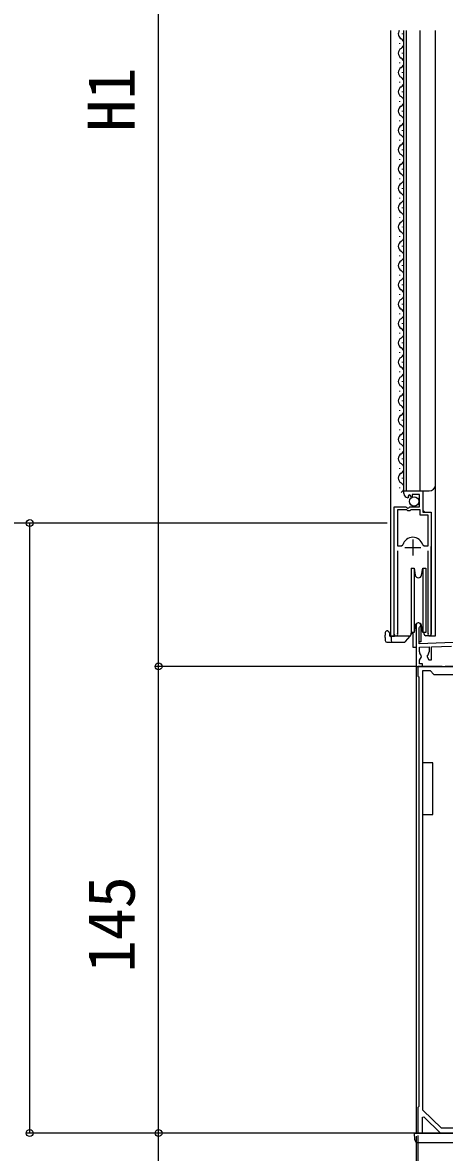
# Model space of a CAD drawing. Units: millimetres, scale not verified. Extents: x -875 to 875, y -1304 to 1297.
# Drawn here: x -677.2 to -546.2, y 30.8 to 381.8 of the extents above; entities that cross this region are included whole.
import ezdxf
from ezdxf.enums import TextEntityAlignment as Align

# ---------------------------------------------------------------- set-up
doc = ezdxf.new("R2010")
doc.units = ezdxf.units.MM
doc.header["$LTSCALE"] = 8
for name, color, linetype in [('0-2_YKK_11', 7, 'Continuous'), ('0-4_YKK_12', 2, 'Continuous'), ('0-5_YKK_13', 4, 'Continuous'), ('0-6_YKK_D', 6, 'Continuous')]:
    doc.layers.add(name, color=color, linetype=linetype)
doc.styles.add('ＭＳ ゴシック', font='')
doc.styles.get('ＭＳ ゴシック').set_extended_font_data('MS Gothic')

msp = doc.modelspace()

# ---------------------------------------------------------------- linework, layer by layer
at = {"layer": '0-2_YKK_11'}
for p, q in [((-556.049, 221.216), (-556.049, 216.216)), ((-558.549, 218.716), (-553.549, 218.716))]:
    msp.add_line(p, q, dxfattribs=at)
for points in [[(-561.799, 191.866), (-561.799, 231.416), (-558.168, 231.416), (-557.628, 230.963), (-557.299, 231.116), (-556.999, 231.416), (-553.999, 231.416), (-553.999, 235.216), (-556.199, 235.216), (-556.199, 234.582), (-556.446, 234.48), (-557.023, 235.057), (-557.491, 234.787), (-557.406, 234.468), (-557.617, 234.217)], [(-558.799, 235.511), (-558.799, 236.316), (-552.899, 236.316), (-552.899, 229.716), (-550.299, 229.716), (-550.299, 191.866)], [(-560.849, 230.416), (-560.849, 219.216), (-559.611, 219.216), (-559.13, 219.581)], [(-552.968, 219.581), (-552.487, 219.216), (-551.249, 219.216), (-551.249, 228.816), (-553.799, 228.816), (-553.799, 230.416), (-556.699, 230.416), (-556.999, 230.116), (-557.599, 230.116), (-557.899, 230.416), (-560.849, 230.416)], [(-560.849, 217.716), (-560.849, 192.348), (-560.796, 192.178)], [(-551.302, 192.178), (-551.249, 192.348), (-551.249, 217.716)], [(-555, 194.617), (-555, 181.817), (-553, 181.817), (-553, 182.617), (-554, 182.617), (-554, 183.719), (-553.388, 184.78), (-553.456, 185.161)], [(-538.165, 189.405), (-554.1, 188.849), (-554.1, 193.751), (-553.95, 194.011)], [(-554, 186.317), (-554, 187.751), (-551, 187.856), (-551, 186.317)], [(-551.544, 185.161), (-551.613, 184.78), (-551.057, 183.817), (-550.2, 183.817), (-550.2, 187.884), (-544.016, 188.1)], [(-482.5, 181.817), (-516.042, 181.817), (-516.225, 181.697), (-516.775, 181.697), (-516.958, 181.817), (-537.042, 181.817), (-537.225, 181.697), (-537.775, 181.697), (-537.958, 181.817), (-546.042, 181.817), (-546.225, 181.697), (-546.775, 181.697), (-546.958, 181.817), (-554.5, 181.817), (-554.5, 178.817), (-554.2, 178.517)], [(-552.9, 43.96), (-552.9, 180.517), (-550.7, 180.517), (-549.5, 179.317), (-543.5, 179.317)], [(-554.2, 178.517), (-554.2, 45.117), (-554.5, 44.817), (-554.5, 36.817), (-553, 36.817), (-553, 41.717), (-552.632, 41.871), (-547.5, 36.817), (-522, 36.817), (-522, 37.817)], [(-529.9, 42.317), (-529.9, 38.317), (-547.17, 38.317), (-552.9, 43.96)]]:
    msp.add_lwpolyline(points, dxfattribs=at)
for centre, radius, start, end in [((-557.499, 235.511), 1.3, 179.99998, 264.7841), ((-556.049, 218.716), 3.2, 90.00001, 164.31939), ((-556.049, 218.716), 3.2, 15.6806, 89.99998), ((-554.3, 194.617), 0.7, 300, 179.99999), ((-561.249, 191.866), 0.55, 180.00002, 34.56045), ((-550.849, 191.866), 0.55, 145.43932, 359.99998), ((-552.5, 186.317), 1.5, 180.00002, 230.40593), ((-552.5, 186.317), 1.5, 309.59409, 360)]:
    msp.add_arc(centre, radius, start, end, dxfattribs=at)
at = {"layer": '0-4_YKK_12'}
for p, q in [((-558.798, 236.316), (-558.798, 379.317)), ((-557.998, 236.316), (-557.998, 379.317)), ((-553.798, 236.316), (-553.798, 379.317)), ((-548.998, 191.316), (-548.998, 379.317)), ((-558.798, 236.316), (-550.998, 236.316)), ((-552.799, 230.216), (-552.799, 236.316)), ((-552.299, 229.716), (-552.799, 230.216)), ((-561.798, 191.314), (-561.798, 220.916)), ((-550.298, 191.314), (-550.298, 219.097)), ((-553.601, 195.034), (-553.601, 189.417)), ((-556.001, 192.318), (-556.001, 187.817)), ((-550.849, 191.316), (-548.998, 191.316)), ((-556.001, 187.817), (-555.001, 187.817)), ((-553.601, 189.417), (-554.101, 189.417)), ((-555.001, 181.817), (-485.001, 181.817)), ((-555, 182.102), (-555, 36.817)), ((-480, 36.817), (-555, 36.817))]:
    msp.add_line(p, q, dxfattribs=at)
for points in [[(-562.998, 379.317), (-562.998, 191.314), (-556.797, 191.314)], [(-552.9, 135.817), (-549.8, 135.817), (-549.8, 151.817), (-552.9, 151.817)]]:
    msp.add_lwpolyline(points, dxfattribs=at)
msp.add_arc((-550.998, 238.316), 2, 270, 0, dxfattribs=at)
at = {"layer": '0-5_YKK_13'}
for p, q in [((-559.299, 378.216), (-559.299, 378.416)), ((-560.059, 375.216), (-560.059, 375.416)), ((-559.299, 372.216), (-559.299, 372.416)), ((-560.059, 369.216), (-560.059, 369.416)), ((-559.299, 366.216), (-559.299, 366.416)), ((-560.059, 363.216), (-560.059, 363.416)), ((-559.299, 360.216), (-559.299, 360.416)), ((-560.06, 357.216), (-560.059, 357.416)), ((-560.06, 351.216), (-560.06, 351.416)), ((-559.3, 354.216), (-559.3, 354.416)), ((-559.3, 348.216), (-559.3, 348.416)), ((-560.06, 345.216), (-560.06, 345.416)), ((-559.3, 342.216), (-559.3, 342.416)), ((-560.06, 339.216), (-560.06, 339.416)), ((-559.3, 336.216), (-559.3, 336.416)), ((-560.06, 333.216), (-560.06, 333.416)), ((-559.3, 330.216), (-559.3, 330.416)), ((-560.06, 327.216), (-560.06, 327.416)), ((-559.3, 324.216), (-559.3, 324.416)), ((-560.06, 321.216), (-560.06, 321.416)), ((-559.3, 318.216), (-559.3, 318.416)), ((-560.06, 315.216), (-560.06, 315.416)), ((-559.3, 312.216), (-559.3, 312.416)), ((-560.06, 309.216), (-560.06, 309.416)), ((-559.3, 306.216), (-559.3, 306.416)), ((-560.06, 303.216), (-560.06, 303.416)), ((-559.3, 300.216), (-559.3, 300.416)), ((-560.06, 297.216), (-560.06, 297.416)), ((-560.06, 291.216), (-560.06, 291.416)), ((-559.3, 294.216), (-559.3, 294.416)), ((-559.3, 288.216), (-559.3, 288.416)), ((-560.06, 285.216), (-560.06, 285.416)), ((-559.3, 282.216), (-559.3, 282.416)), ((-560.06, 279.216), (-560.06, 279.416)), ((-559.3, 276.216), (-559.3, 276.416)), ((-560.06, 273.216), (-560.06, 273.416)), ((-559.3, 270.216), (-559.3, 270.416)), ((-560.06, 267.216), (-560.06, 267.416)), ((-559.3, 264.216), (-559.3, 264.416)), ((-560.06, 261.216), (-560.06, 261.416)), ((-559.3, 258.216), (-559.3, 258.416)), ((-560.06, 255.216), (-560.06, 255.416)), ((-560.06, 249.216), (-560.06, 249.416)), ((-559.3, 252.216), (-559.3, 252.416)), ((-559.3, 246.216), (-559.3, 246.416)), ((-560.06, 243.216), (-560.06, 243.416)), ((-559.3, 240.216), (-559.3, 240.416)), ((-560.06, 237.216), (-560.06, 237.416)), ((-556.599, 212.318), (-555.667, 212.318)), ((-556.599, 212.318), (-556.599, 202.318)), ((-555.667, 212.318), (-555.283, 210.144)), ((-555.667, 212.318), (-555.667, 202.318)), ((-553.314, 210.144), (-552.931, 212.318)), ((-552.931, 212.318), (-551.999, 212.318)), ((-552.931, 212.318), (-552.931, 202.318)), ((-551.999, 212.318), (-551.999, 202.318)), ((-556.599, 202.318), (-556.599, 192.318)), ((-555.667, 202.318), (-555.667, 192.318)), ((-552.931, 202.318), (-552.931, 192.318)), ((-551.999, 202.318), (-551.999, 192.318)), ((-555.283, 194.492), (-555.667, 192.318)), ((-552.931, 192.318), (-553.314, 194.492)), ((-564.599, 192.318), (-564.599, 191.518)), ((-564.599, 190.811), (-564.599, 191.518)), ((-564.599, 190.811), (-564.599, 189.818)), ((-563.799, 192.818), (-564.099, 192.818)), ((-563.299, 192.318), (-563.299, 191.518)), ((-562.799, 191.018), (-562.892, 191.018)), ((-561.749, 191.118), (-562.799, 191.118)), ((-562.799, 191.118), (-562.799, 189.818)), ((-561.749, 191.315), (-561.749, 191.118)), ((-558.323, 189.496), (-556.881, 191.215)), ((-556.599, 192.43), (-556.772, 191.45)), ((-556.605, 191.715), (-556.757, 191.534)), ((-555.667, 192.318), (-556.599, 192.318)), ((-556.43, 192.318), (-556.495, 191.95)), ((-555.667, 192.318), (-556.43, 192.318)), ((-551.999, 192.318), (-552.931, 192.318)), ((-552.744, 192.318), (-552.537, 192.125)), ((-552.744, 192.318), (-552.744, 192.318)), ((-552.526, 191.8), (-552.544, 192.318)), ((-550.849, 191.318), (-552.026, 191.318)), ((-564.099, 189.318), (-562.299, 189.318)), ((-562.299, 189.318), (-558.706, 189.318)), ((-554.901, 36.817), (-535, 36.817)), ((-480.624, 33.817), (-554.376, 33.817))]:
    msp.add_line(p, q, dxfattribs=at)
for points in [[(-563.299, 192.318), (-563.354, 192.373), (-563.386, 192.405), (-563.47, 192.489), (-563.549, 192.568), (-563.576, 192.596), (-563.62, 192.639), (-563.682, 192.701), (-563.769, 192.788), (-563.791, 192.81)], [(-555.374, 34.756), (-555.5, 36.817), (-554.901, 36.817)]]:
    msp.add_lwpolyline(points, dxfattribs=at)
msp.add_circle((-555.649, 233.066), 1.45, dxfattribs=at)
for centre, radius, start, end in [((-558.841, 378.316), 1.718, 144.35598, 240.8092), ((-560.518, 375.316), 1.718, 299.1992, 60.80046), ((-558.841, 372.316), 1.718, 119.19047, 240.8092), ((-560.518, 369.316), 1.718, 299.1992, 60.80046), ((-558.841, 366.316), 1.718, 119.19047, 240.8092), ((-558.841, 360.316), 1.718, 119.19047, 240.8092), ((-560.518, 363.316), 1.718, 299.1992, 60.80046), ((-560.518, 357.316), 1.718, 299.1992, 60.80046), ((-558.842, 354.316), 1.718, 119.19047, 240.8092), ((-560.518, 351.316), 1.718, 299.1992, 60.80046), ((-558.842, 348.316), 1.718, 119.19047, 240.8092), ((-560.518, 345.316), 1.718, 299.1992, 60.80046), ((-558.842, 342.316), 1.718, 119.19047, 240.8092), ((-560.518, 339.316), 1.718, 299.1992, 60.80046), ((-558.842, 336.316), 1.718, 119.19047, 240.8092), ((-560.518, 333.316), 1.718, 299.1992, 60.80046), ((-558.842, 330.316), 1.718, 119.19047, 240.8092), ((-560.518, 327.316), 1.718, 299.1992, 60.80046), ((-558.842, 324.316), 1.718, 119.19047, 240.8092), ((-558.842, 318.316), 1.718, 119.19047, 240.8092), ((-560.518, 321.316), 1.718, 299.1992, 60.80046), ((-560.518, 315.316), 1.718, 299.1992, 60.80046), ((-558.842, 312.316), 1.718, 119.19047, 240.8092), ((-560.518, 309.316), 1.718, 299.1992, 60.80046), ((-558.842, 306.316), 1.718, 119.19047, 240.8092), ((-560.518, 303.316), 1.718, 299.1992, 60.80046), ((-558.842, 300.316), 1.718, 119.19047, 240.8092), ((-560.518, 297.316), 1.718, 299.1992, 60.80046), ((-558.842, 294.316), 1.718, 119.19047, 240.8092), ((-560.518, 291.316), 1.718, 299.1992, 60.80046), ((-558.842, 288.316), 1.718, 119.19047, 240.8092), ((-560.518, 285.316), 1.718, 299.1992, 60.80046), ((-558.842, 282.316), 1.718, 119.19047, 240.8092), ((-560.518, 279.316), 1.718, 299.1992, 60.80046), ((-558.842, 276.316), 1.718, 119.19047, 240.8092), ((-560.518, 273.316), 1.718, 299.1992, 60.80046), ((-558.842, 270.316), 1.718, 119.19047, 240.8092), ((-560.518, 267.316), 1.718, 299.1992, 60.80046), ((-558.842, 264.316), 1.718, 119.19047, 240.8092), ((-558.842, 258.316), 1.718, 119.19047, 240.8092), ((-560.518, 261.316), 1.718, 299.1992, 60.80046), ((-560.518, 255.316), 1.718, 299.1992, 60.80046), ((-558.842, 252.316), 1.718, 119.19047, 240.8092), ((-560.518, 249.316), 1.718, 299.1992, 60.80046), ((-558.842, 246.316), 1.718, 119.19047, 240.8092), ((-560.518, 243.316), 1.718, 299.1992, 60.80046), ((-558.842, 240.316), 1.718, 119.19047, 240.8092), ((-560.518, 237.316), 1.718, 299.1992, 60.80046), ((-554.299, 210.318), 1, 190, 350), ((-554.299, 194.318), 1, 10, 170), ((-564.099, 192.318), 0.5, 90, 180.00003), ((-564.099, 189.818), 0.5, 180.00005, 270), ((-562.799, 191.518), 0.5, 180.00005, 270), ((-562.299, 189.818), 0.5, 180.00015, 270), ((-557.264, 191.537), 0.5, 320.00048, 349.99964), ((-556.988, 192.037), 0.5, 320.00012, 349.99984), ((-552.026, 191.818), 0.5, 182, 270), ((-558.706, 189.818), 0.5, 270, 319.99999), ((-554.376, 34.817), 1, 183.5, 270)]:
    msp.add_arc(centre, radius, start, end, dxfattribs=at)
at = {"layer": '0-6_YKK_D'}
for p, q in [((-635, 181.817), (-635, 543.817)), ((-563.998, 226.317), (-716, 226.317)), ((-563.998, 226.317), (-676, 226.317)), ((-675, 36.817), (-675, 226.317)), ((-555.2, 181.817), (-636, 181.817)), ((-555.2, 181.817), (-636, 181.817)), ((-635, 36.817), (-635, 181.817)), ((-555.2, 36.817), (-676, 36.817)), ((-555.2, 36.817), (-636, 36.817)), ((-555.2, 36.817), (-636, 36.817)), ((-635, -103.183), (-635, 36.817)), ((-555, 35.817), (-555, -204.183)), ((-555, 35.817), (-555, -44.183)), ((-554.5, 36.117), (-554.5, -4.183))]:
    msp.add_line(p, q, dxfattribs=at)
for centre in [(-675, 226.317), (-635, 181.817), (-635, 181.817), (-675, 36.817), (-635, 36.817), (-635, 36.817)]:
    msp.add_circle(centre, 1.075, dxfattribs=at)

# ---------------------------------------------------------------- texts
at = {"layer": '0-6_YKK_D', "style": 'ＭＳ ゴシック'}
for s, p in [('H1', (-638, 347.931)), ('145', (-638, 86.704))]:
    msp.add_text(s, height=14.66, rotation=90, dxfattribs=at).set_placement(p, align=Align.BOTTOM_LEFT)

doc.saveas('drawing.dxf')
